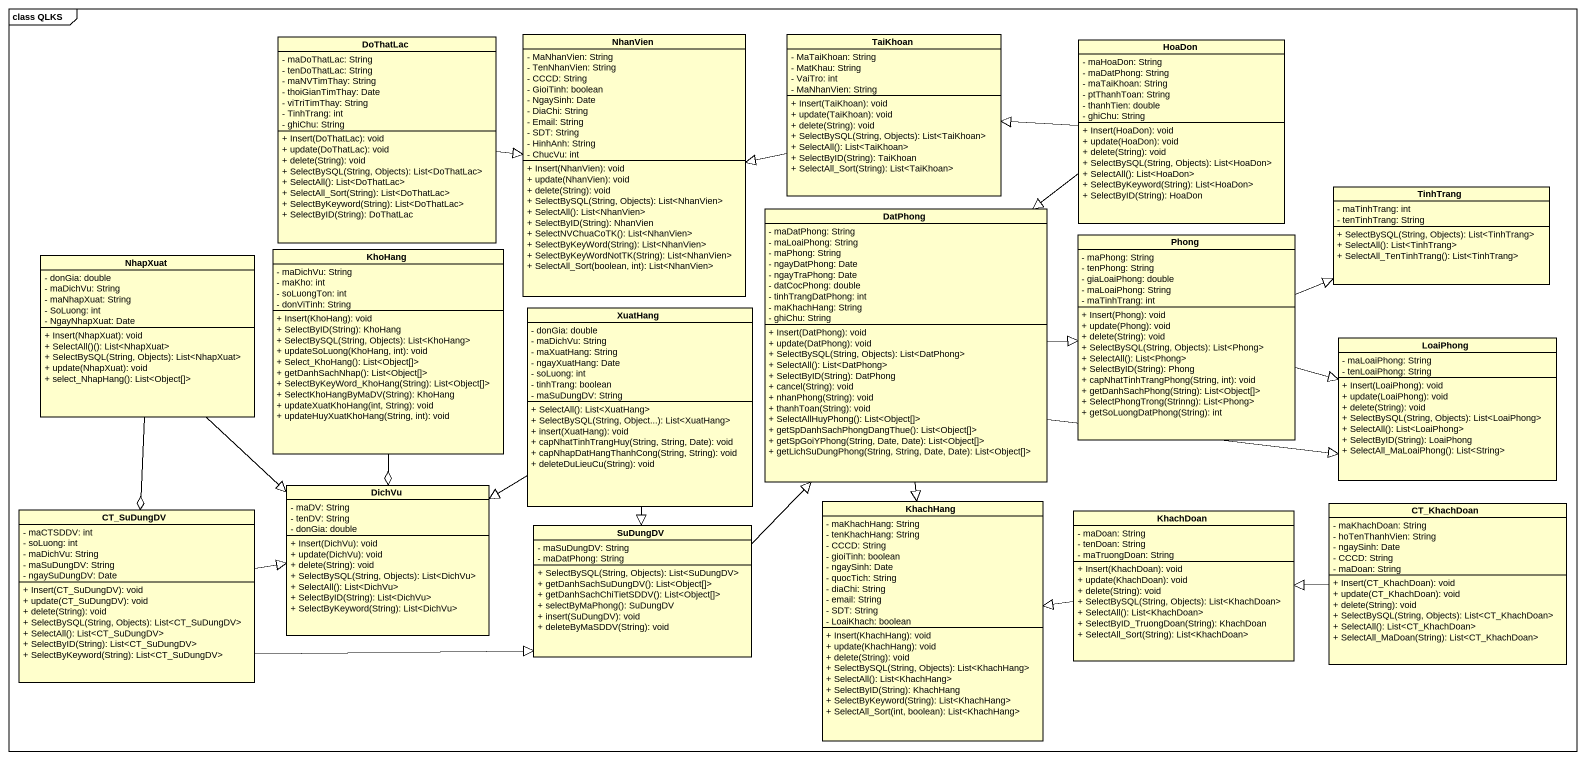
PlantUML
@startuml
mainframe class QLKS
hide circle
hide empty members
skinparam classAttributeIconSize 0
class DoThatLac {
  - maDoThatLac: String
  - tenDoThatLac: String
  - maNVTimThay: String
  - thoiGianTimThay: Date
  - viTriTimThay: String
  - TinhTrang: int
  - ghiChu: String
  + Insert(DoThatLac): void
  + update(DoThatLac): void
  + delete(String): void
  + SelectBySQL(String, Objects): List<DoThatLac>
  + SelectAll(): List<DoThatLac>
  + SelectAll_Sort(String): List<DoThatLac>
  + SelectByKeyword(String): List<DoThatLac>
  + SelectByID(String): DoThatLac
}
class NhanVien {
  - MaNhanVien: String
  - TenNhanVien: String
  - CCCD: String
  - GioiTinh: boolean
  - NgaySinh: Date
  - DiaChi: String
  - Email: String
  - SDT: String
  - HinhAnh: String
  - ChucVu: int
  + Insert(NhanVien): void
  + update(NhanVien): void
  + delete(String): void
  + SelectBySQL(String, Objects): List<NhanVien>
  + SelectAll(): List<NhanVien>
  + SelectByID(String): NhanVien
  + SelectNVChuaCoTK(): List<NhanVien>
  + SelectByKeyWord(String): List<NhanVien>
  + SelectByKeyWordNotTK(String): List<NhanVien>
  + SelectAll_Sort(boolean, int): List<NhanVien>
}
class TaiKhoan {
  - MaTaiKhoan: String
  - MatKhau: String
  - VaiTro: int
  - MaNhanVien: String
  + Insert(TaiKhoan): void
  + update(TaiKhoan): void
  + delete(String): void
  + SelectBySQL(String, Objects): List<TaiKhoan>
  + SelectAll(): List<TaiKhoan>
  + SelectByID(String): TaiKhoan
  + SelectAll_Sort(String): List<TaiKhoan>
}
class HoaDon {
  - maHoaDon: String
  - maDatPhong: String
  - maTaiKhoan: String
  - ptThanhToan: String
  - thanhTien: double
  - ghiChu: String
  + Insert(HoaDon): void
  + update(HoaDon): void
  + delete(String): void
  + SelectBySQL(String, Objects): List<HoaDon>
  + SelectAll(): List<HoaDon>
  + SelectByKeyword(String): List<HoaDon>
  + SelectByID(String): HoaDon
}
class TinhTrang {
  - maTinhTrang: int
  - tenTinhTrang: String
  + SelectBySQL(String, Objects): List<TinhTrang>
  + SelectAll(): List<TinhTrang>
  + SelectAll_TenTinhTrang(): List<TinhTrang>
}
class DatPhong {
  - maDatPhong: String
  - maLoaiPhong: String
  - maPhong: String
  - ngayDatPhong: Date
  - ngayTraPhong: Date
  - datCocPhong: double
  - tinhTrangDatPhong: int
  - maKhachHang: String
  - ghiChu: String
  + Insert(DatPhong): void
  + update(DatPhong): void
  + SelectBySQL(String, Objects): List<DatPhong>
  + SelectAll(): List<DatPhong>
  + SelectByID(String): DatPhong
  + cancel(String): void
  + nhanPhong(String): void
  + thanhToan(String): void
  + SelectAllHuyPhong(): List<Object[]>
  + getSpDanhSachPhongDangThue(): List<Object[]>
  + getSpGoiYPhong(String, Date, Date): List<Object[]>
  + getLichSuDungPhong(String, String, Date, Date): List<Object[]>
}
class NhapXuat {
  - donGia: double
  - maDichVu: String
  - maNhapXuat: String
  - SoLuong: int
  - NgayNhapXuat: Date
  + Insert(NhapXuat): void
  + SelectAll()(): List<NhapXuat>
  + SelectBySQL(String, Objects): List<NhapXuat>
  + update(NhapXuat): void
  + select_NhapHang(): List<Object[]>
}
class KhoHang {
  - maDichVu: String
  - maKho: int
  - soLuongTon: int
  - donViTinh: String
  + Insert(KhoHang): void
  + SelectByID(String): KhoHang
  + SelectBySQL(String, Objects): List<KhoHang>
  + updateSoLuong(KhoHang, int): void
  + Select_KhoHang(): List<Object[]>
  + getDanhSachNhap(): List<Object[]>
  + SelectByKeyWord_KhoHang(String): List<Object[]>
  + SelectKhoHangByMaDV(String): KhoHang
  + updateXuatKhoHang(int, String): void
  + updateHuyXuatKhoHang(String, int): void
}
class Phong {
  - maPhong: String
  - tenPhong: String
  - giaLoaiPhong: double
  - maLoaiPhong: String
  - maTinhTrang: int
  + Insert(Phong): void
  + update(Phong): void
  + delete(String): void
  + SelectBySQL(String, Objects): List<Phong>
  + SelectAll(): List<Phong>
  + SelectByID(String): Phong
  + capNhatTinhTrangPhong(String, int): void
  + getDanhSachPhong(String): List<Object[]>
  + SelectPhongTrong(Strinng): List<Phong>
  + getSoLuongDatPhong(String): int
}
class XuatHang {
  - donGia: double
  - maDichVu: String
  - maXuatHang: String
  - ngayXuatHang: Date
  - soLuong: int
  - tinhTrang: boolean
  - maSuDungDV: String
  + SelectAll(): List<XuatHang>
  + SelectBySQL(String, Object...): List<XuatHang>
  + insert(XuatHang): void
  + capNhatTinhTrangHuy(String, String, Date): void
  + capNhapDatHangThanhCong(String, String): void
  + deleteDuLieuCu(String): void
}
class LoaiPhong {
  - maLoaiPhong: String
  - tenLoaiPhong: String
  + Insert(LoaiPhong): void
  + update(LoaiPhong): void
  + delete(String): void
  + SelectBySQL(String, Objects): List<LoaiPhong>
  + SelectAll(): List<LoaiPhong>
  + SelectByID(String): LoaiPhong
  + SelectAll_MaLoaiPhong(): List<String>
}
class DichVu {
  - maDV: String
  - tenDV: String
  - donGia: double
  + Insert(DichVu): void
  + update(DichVu): void
  + delete(String): void
  + SelectBySQL(String, Objects): List<DichVu>
  + SelectAll(): List<DichVu>
  + SelectByID(String): List<DichVu>
  + SelectByKeyword(String): List<DichVu>
}
class CT_SuDungDV {
  - maCTSDDV: int
  - soLuong: int
  - maDichVu: String
  - maSuDungDV: String
  - ngaySuDungDV: Date
  + Insert(CT_SuDungDV): void
  + update(CT_SuDungDV): void
  + delete(String): void
  + SelectBySQL(String, Objects): List<CT_SuDungDV>
  + SelectAll(): List<CT_SuDungDV>
  + SelectByID(String): List<CT_SuDungDV>
  + SelectByKeyword(String): List<CT_SuDungDV>
}
class SuDungDV {
  - maSuDungDV: String
  - maDatPhong: String
  + SelectBySQL(String, Objects): List<SuDungDV>
  + getDanhSachSuDungDV(): List<Object[]>
  + getDanhSachChiTietSDDV(): List<Object[]>
  + selectByMaPhong(): SuDungDV
  + insert(SuDungDV): void
  + deleteByMaSDDV(String): void
}
class KhachHang {
  - maKhachHang: String
  - tenKhachHang: String
  - CCCD: String
  - gioiTinh: boolean
  - ngaySinh: Date
  - quocTich: String
  - diaChi: String
  - email: String
  - SDT: String
  - LoaiKhach: boolean
  + Insert(KhachHang): void
  + update(KhachHang): void
  + delete(String): void
  + SelectBySQL(String, Objects): List<KhachHang>
  + SelectAll(): List<KhachHang>
  + SelectByID(String): KhachHang
  + SelectByKeyword(String): List<KhachHang>
  + SelectAll_Sort(int, boolean): List<KhachHang>
}
class KhachDoan {
  - maDoan: String
  - tenDoan: String
  - maTruongDoan: String
  + Insert(KhachDoan): void
  + update(KhachDoan): void
  + delete(String): void
  + SelectBySQL(String, Objects): List<KhachDoan>
  + SelectAll(): List<KhachDoan>
  + SelectByID_TruongDoan(String): KhachDoan
  + SelectAll_Sort(String): List<KhachDoan>
}
class CT_KhachDoan {
  - maKhachDoan: String
  - hoTenThanhVien: String
  - ngaySinh: Date
  - CCCD: String
  - maDoan: String
  + Insert(CT_KhachDoan): void
  + update(CT_KhachDoan): void
  + delete(String): void
  + SelectBySQL(String, Objects): List<CT_KhachDoan>
  + SelectAll(): List<CT_KhachDoan>
  + SelectAll_MaDoan(String): List<CT_KhachDoan>
}
DoThatLac -right-|> NhanVien
TaiKhoan -left-|> NhanVien
HoaDon -left-|> TaiKhoan
HoaDon --|> DatPhong
DatPhong -right-|> Phong
DatPhong -right-|> LoaiPhong
DatPhong --|> KhachHang
NhapXuat --|> DichVu
NhapXuat --o CT_SuDungDV
KhoHang --o DichVu
Phong -right-|> TinhTrang
Phong -right-|> LoaiPhong
XuatHang --|> DichVu
XuatHang --|> SuDungDV
CT_SuDungDV -right-|> DichVu
CT_SuDungDV -right-|> SuDungDV
SuDungDV -up-|> DatPhong
KhachDoan -left-|> KhachHang
CT_KhachDoan -left-|> KhachDoan
@enduml
